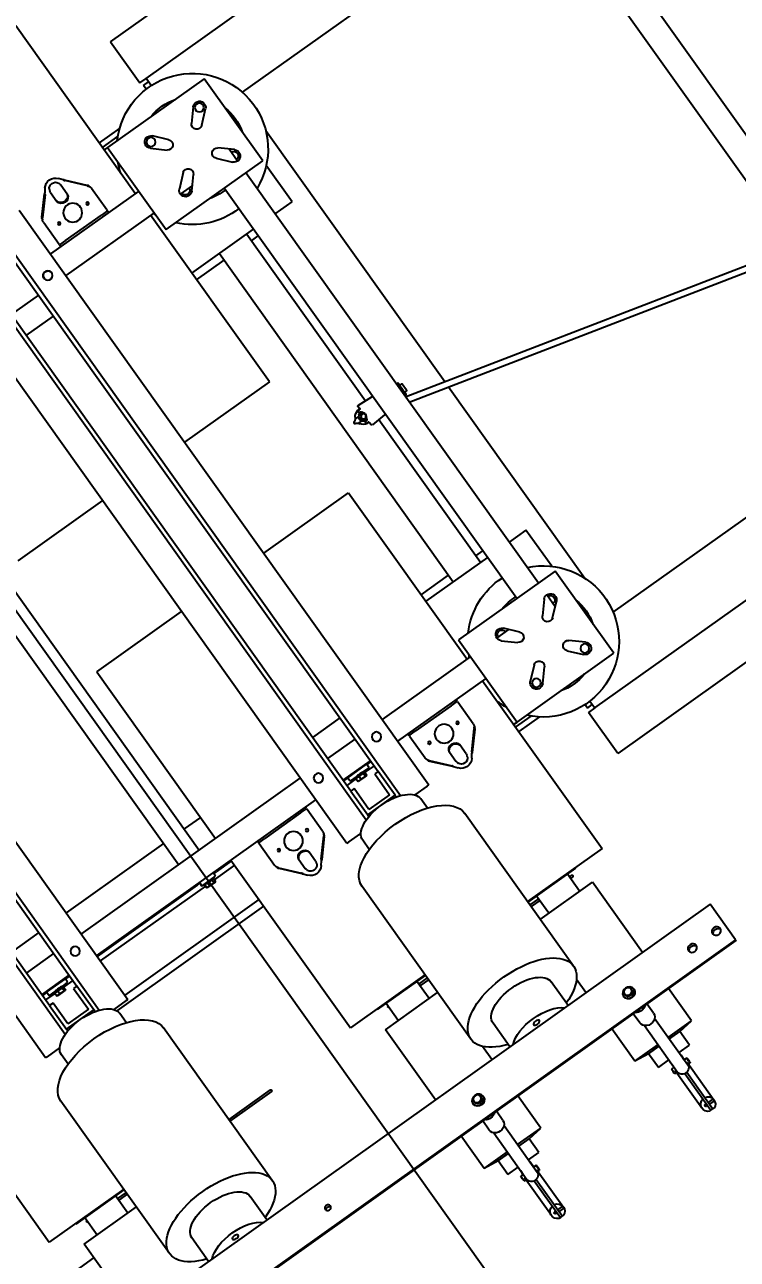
# Model space of a CAD drawing. Header units: feet. Extents: x 2321988 to 2329858, y 6722724 to 6730499.
# Drawn here: x 2326047.2 to 2326050.73, y 6726808.98 to 6726815.1 of the extents above; entities that cross this region are included whole.
import ezdxf

# ---------------------------------------------------------------- set-up
doc = ezdxf.new("R2010")
doc.units = ezdxf.units.FT
doc.header["$MEASUREMENT"] = 0
doc.header["$PDSIZE"] = 5
for name, color, linetype in [('BESS Dimensions', 3, 'Continuous'), ('C-BESS-EQUIPMENT', 255, 'Continuous'), ('Midpoint Site Plan$0$C-SWIR', 8, 'Continuous')]:
    doc.layers.add(name, color=color, linetype=linetype)
doc.styles.add('TG_DIMS', font='arial.ttf')
doc.dimstyles.new('TG-PROPOSED-ANNO', dxfattribs={"dimtxt": 0.1, "dimasz": 0.1, "dimexe": 0.05, "dimexo": 0.05, "dimgap": 0.02, "dimtad": 0, "dimtih": 1, "dimtoh": 1, "dimdsep": 46, "dimtxsty": 'TG_DIMS', "dimcen": 0, "dimclrd": 256, "dimclre": 256, "dimclrt": 256, "dimaunit": 1, "dimadec": 6, "dimazin": 2, "dimtfac": 1, "dimtofl": 0, "dimtmove": 1, "dimatfit": 3, "dimfxl": 1, "dimtolj": 1, "dimtzin": 0, "dimarcsym": 0})

# ---------------------------------------------------------------- blocks, each defined once
blk = doc.blocks.new('Midpoint Site Plan$0$GA 34.5kV 10MVAR Cap Bank top')
at = {"color": 0}
for p, q in [((5.426, 46.5), (5.341, 46.5)), ((5.426, 46.5), (5.574, 46.5)), ((5.426, 43.818), (5.426, 46.5)), ((5.659, 46.5), (5.574, 46.5)), ((5.574, 43.818), (5.574, 46.5)), ((16.426, 46.5), (16.341, 46.5)), ((16.426, 46.5), (16.574, 46.5)), ((16.426, 43.818), (16.426, 46.5)), ((16.659, 46.5), (16.574, 46.5)), ((16.574, 43.818), (16.574, 46.5)), ((5.063, 46.093), (5.063, 43.349)), ((5.426, 46.155), (5.35, 46.155)), ((5.35, 46.03), (5.426, 46.03)), ((5.875, 46.155), (5.574, 46.155)), ((5.574, 46.03), (5.875, 46.03)), ((5.938, 43.349), (5.938, 46.093)), ((16.063, 46.093), (16.063, 43.349)), ((16.426, 46.155), (16.35, 46.155)), ((16.35, 46.03), (16.426, 46.03)), ((16.875, 46.155), (16.574, 46.155)), ((16.574, 46.03), (16.875, 46.03)), ((16.938, 43.349), (16.938, 46.093)), ((4.939, 43.477), (5.063, 43.477)), ((5.063, 43.349), (5.125, 43.349)), ((5.125, 40.096), (5.125, 43.5)), ((5.875, 40.096), (5.875, 43.5)), ((5.875, 43.349), (5.938, 43.349)), ((5.938, 43.477), (6.059, 43.477)), ((6.059, 43.477), (6.061, 43.477)), ((6.061, 43.383), (6.059, 43.383)), ((15.939, 43.477), (16.063, 43.477)), ((16.063, 43.349), (16.125, 43.349)), ((16.125, 40.096), (16.125, 43.5)), ((16.875, 40.096), (16.875, 43.5)), ((16.875, 43.349), (16.938, 43.349)), ((16.938, 43.477), (17.059, 43.477)), ((17.059, 43.477), (17.061, 43.477)), ((17.061, 43.383), (17.059, 43.383)), ((4.936, 43.323), (4.936, 43.133)), ((5.125, 43.133), (4.936, 43.133)), ((5.11, 42.787), (5.11, 42.786)), ((5.12, 43.133), (5.12, 42.865)), ((5.125, 42.849), (5.125, 42.849)), ((6.056, 43.133), (5.875, 43.133)), ((5.875, 42.849), (5.875, 42.849)), ((5.88, 43.133), (5.88, 42.865)), ((5.891, 42.787), (5.891, 42.786)), ((6.056, 43.133), (6.056, 43.323)), ((6.058, 43.133), (6.056, 43.133)), ((6.058, 43.323), (6.058, 43.133)), ((6.062, 43.133), (6.058, 43.133)), ((6.062, 43.133), (6.062, 43.323)), ((6.064, 43.133), (6.062, 43.133)), ((6.064, 43.323), (6.064, 43.133)), ((15.936, 43.323), (15.936, 43.133)), ((16.125, 43.133), (15.936, 43.133)), ((16.11, 42.787), (16.11, 42.786)), ((16.12, 43.133), (16.12, 42.865)), ((16.125, 42.849), (16.125, 42.849)), ((17.056, 43.133), (16.875, 43.133)), ((16.875, 42.849), (16.875, 42.849)), ((16.88, 43.133), (16.88, 42.865)), ((16.891, 42.787), (16.891, 42.786)), ((17.056, 43.133), (17.056, 43.323)), ((17.058, 43.133), (17.056, 43.133)), ((17.058, 43.323), (17.058, 43.133)), ((17.062, 43.133), (17.058, 43.133)), ((17.062, 43.133), (17.062, 43.323)), ((17.064, 43.133), (17.062, 43.133)), ((17.064, 43.323), (17.064, 43.133)), ((4.363, 42.606), (5.125, 42.606)), ((4.363, 42.606), (4.363, 41.606)), ((5.875, 42.606), (6.638, 42.606)), ((6.638, 42.606), (6.638, 41.606)), ((15.363, 42.606), (16.125, 42.606)), ((15.363, 42.606), (15.363, 41.606)), ((16.875, 42.606), (17.638, 42.606)), ((17.638, 42.606), (17.638, 41.606)), ((4.363, 41.606), (3.435, 41.49)), ((3.435, 41.49), (5.125, 41.49)), ((3.435, 41.49), (3.435, 39.135)), ((4.363, 41.606), (5.125, 41.606)), ((5.875, 41.606), (6.638, 41.606)), ((5.875, 41.49), (7.565, 41.49)), ((6.638, 41.606), (7.565, 41.49)), ((7.565, 41.49), (7.565, 39.135)), ((15.363, 41.606), (14.435, 41.49)), ((14.435, 41.49), (16.125, 41.49)), ((14.435, 41.49), (14.435, 39.135)), ((15.363, 41.606), (16.125, 41.606)), ((16.875, 41.606), (17.638, 41.606)), ((16.875, 41.49), (18.565, 41.49)), ((17.638, 41.606), (18.565, 41.49)), ((18.565, 41.49), (18.565, 39.135)), ((5, 39.81), (5, 39.135)), ((6, 39.81), (6, 39.135)), ((16, 39.81), (16, 39.135)), ((17, 39.81), (17, 39.135)), ((23.5, 39.135), (-23.5, 39.135)), ((23.5, 39.079), (-23.5, 39.079)), ((23.5, 39.11), (23.5, 39.135)), ((23.5, 39.11), (23.5, 39.079)), ((23.5, 39.079), (23.5, 36.481)), ((5.125, 37.997), (5.125, 37.95)), ((5.25, 37.95), (5.25, 37.872)), ((5.75, 37.95), (5.75, 37.872)), ((5.875, 37.997), (5.875, 37.95)), ((16.125, 37.997), (16.125, 37.95)), ((16.25, 37.95), (16.25, 37.872)), ((16.75, 37.95), (16.75, 37.872)), ((16.875, 37.997), (16.875, 37.95)), ((23.5, 36.481), (-23.5, 36.481)), ((-18.565, 36.481), (-18.565, 31.352)), ((-13.125, 36.481), (-13.125, 34.762)), ((-8.875, 36.481), (-8.875, 34.762)), ((3.435, 36.481), (3.435, 31.352)), ((7.565, 36.481), (7.565, 35.514)), ((8.875, 36.481), (8.875, 34.762)), ((13.125, 36.481), (13.125, 34.762)), ((14.435, 36.481), (14.435, 35.514)), ((18.565, 36.481), (18.565, 31.352)), ((-14.75, 34.762), (-14.75, 23.612)), ((-7.25, 34.762), (-7.25, 23.612)), ((7.25, 34.762), (7.25, 23.612)), ((14.75, 34.762), (14.75, 23.612)), ((-20.896, 32.36), (-18.565, 32.36)), ((-18.565, 31.352), (-14.75, 31.352)), ((-17.625, 31.352), (-17.625, 30.102)), ((-15.375, 31.352), (-15.375, 30.102)), ((3.435, 31.352), (7.25, 31.352)), ((4.375, 31.352), (4.375, 30.102)), ((6.625, 31.352), (6.625, 30.102)), ((14.75, 31.352), (18.565, 31.352)), ((15.375, 31.352), (15.375, 30.102)), ((17.625, 31.352), (17.625, 30.102)), ((-17.663, 30.355), (-17.663, 30.355)), ((-17.663, 30.355), (-17.663, 30.355)), ((-14.75, 30.419), (-15.375, 30.419)), ((-14.75, 30.291), (-15.375, 30.291)), ((-4.227, 30.419), (-7.25, 30.419)), ((-4.227, 30.291), (-7.25, 30.291)), ((-4.163, 30.355), (-4.163, 30.355)), ((-4.163, 30.355), (-4.163, 30.355)), ((4.337, 30.355), (4.337, 30.355)), ((4.337, 30.355), (4.337, 30.355)), ((7.25, 30.419), (6.625, 30.419)), ((7.25, 30.291), (6.625, 30.291)), ((15.375, 30.419), (14.75, 30.419)), ((15.375, 30.291), (14.75, 30.291)), ((17.773, 30.419), (17.625, 30.419)), ((17.773, 30.291), (17.625, 30.291)), ((17.837, 30.355), (17.837, 30.355)), ((17.837, 30.355), (17.837, 30.355)), ((-14.75, 30.055), (-20.19, 30.055)), ((-20.19, 17.805), (-20.19, 30.055)), ((-18.25, 30.102), (-14.75, 30.102)), ((-18.25, 30.102), (-18.25, 30.055)), ((7.25, 30.055), (1.81, 30.055)), ((1.81, 17.805), (1.81, 30.055)), ((3.75, 30.102), (7.25, 30.102)), ((3.75, 30.102), (3.75, 30.055)), ((14.75, 30.102), (18.25, 30.102)), ((20.19, 30.055), (14.75, 30.055)), ((18.25, 30.102), (18.25, 30.055)), ((20.19, 17.805), (20.19, 30.055)), ((50.23, 25.99), (24.235, 25.99)), ((24.235, 25.99), (24.235, 22.99)), ((24.69, 22.99), (24.235, 22.99)), ((24.69, 22.99), (50.23, 22.99)), ((24.69, 22.486), (24.69, 22.99)), ((-13.125, 22.067), (-13.125, 21.393)), ((-8.875, 22.067), (-8.875, 21.393)), ((8.875, 22.067), (8.875, 21.393)), ((13.125, 22.067), (13.125, 21.393)), ((24.332, 22.74), (24.332, 22.487)), ((24.332, 22.74), (24.69, 22.74)), ((21.697, 21.51), (20.19, 21.51)), ((-14, 20.995), (-14, -21.005)), ((-13.875, 20.995), (-14, 20.995)), ((-13.875, 20.995), (-12.971, 20.995)), ((-8.125, 20.995), (-9.029, 20.995)), ((-8.918, 21.18), (1.81, 21.18)), ((-8.125, 20.995), (-8, 20.995)), ((-8, -21.005), (-8, 20.995)), ((1.81, 20.68), (-8, 20.68)), ((4.784, 20.927), (3.854, 19.884)), ((3.854, 19.824), (4.784, 20.867)), ((4.784, 20.901), (4.784, 20.927)), ((4.784, 20.867), (4.784, 20.901)), ((4.83, 20.957), (5.005, 21.185)), ((5.125, 20.126), (5.125, 20.776)), ((5.875, 20.776), (5.875, 20.126)), ((5.995, 21.185), (6.17, 20.957)), ((6.216, 20.927), (6.216, 20.901)), ((7.146, 19.884), (6.216, 20.927)), ((6.216, 20.901), (6.216, 20.867)), ((6.216, 20.867), (7.146, 19.824)), ((8, 20.995), (8, -21.005)), ((8.125, 20.995), (8, 20.995)), ((8.125, 20.995), (9.029, 20.995)), ((13.875, 20.995), (12.971, 20.995)), ((13.875, 20.995), (14, 20.995)), ((14, -21.005), (14, 20.995)), ((15.784, 20.927), (14.854, 19.884)), ((14.854, 19.824), (15.784, 20.867)), ((15.784, 20.901), (15.784, 20.927)), ((15.784, 20.867), (15.784, 20.901)), ((15.83, 20.957), (16.005, 21.185)), ((16.125, 20.126), (16.125, 20.776)), ((16.875, 20.776), (16.875, 20.126)), ((16.995, 21.185), (17.17, 20.957)), ((17.216, 20.927), (17.216, 20.901)), ((18.146, 19.884), (17.216, 20.927)), ((17.216, 20.901), (17.216, 20.867)), ((17.216, 20.867), (18.146, 19.824)), ((20.19, 21.18), (21.326, 21.18)), ((20.19, 20.99), (20.44, 20.99)), ((20.44, 14.99), (20.44, 20.99)), ((20.44, 20.99), (27.5, 20.99)), ((27.5, 20.99), (27.5, 14.99)), ((-12.25, 20.533), (-12.25, -20.543)), ((-12, 20.455), (-12, 20.328)), ((-12, 20.328), (-10, 20.328)), ((-12, 18.595), (-12, 20.328)), ((-10.25, 20.111), (-11.75, 20.111)), ((-11.75, 20.111), (-11.75, 18.595)), ((-10.25, 18.595), (-10.25, 20.111)), ((-10, 20.455), (-10, 20.328)), ((-10, 20.328), (-10, 18.595)), ((-9.75, -20.543), (-9.75, 20.533)), ((9.75, 20.533), (9.75, -20.543)), ((10, 20.455), (10, 20.328)), ((10, 20.328), (12, 20.328)), ((10, 18.595), (10, 20.328)), ((11.75, 20.111), (10.25, 20.111)), ((10.25, 20.111), (10.25, 18.595)), ((11.75, 18.595), (11.75, 20.111)), ((12, 20.455), (12, 20.328)), ((12, 20.328), (12, 18.595)), ((12.25, -20.543), (12.25, 20.533)), ((23.014, 20.006), (23.673, 19.257)), ((25.327, 19.257), (25.986, 20.006)), ((3.75, 17.985), (3.75, 19.556)), ((3.81, 19.825), (3.81, 19.792)), ((3.81, 19.792), (3.81, 19.765)), ((7.19, 19.792), (7.19, 19.825)), ((7.19, 19.765), (7.19, 19.792)), ((7.25, 19.556), (7.25, 17.985)), ((14.75, 17.985), (14.75, 19.556)), ((14.81, 19.825), (14.81, 19.792)), ((14.81, 19.792), (14.81, 19.765)), ((18.19, 19.792), (18.19, 19.825)), ((18.19, 19.765), (18.19, 19.792)), ((18.25, 19.556), (18.25, 17.985)), ((23.233, 18.817), (22.484, 19.476)), ((26.516, 19.476), (25.767, 18.817)), ((-12, 18.595), (-12, -18.605)), ((-11.75, 18.595), (-12, 18.595)), ((-11.281, 18.389), (-11.294, 18.382)), ((-11.205, 18.389), (-11.281, 18.389)), ((-10.936, 18.389), (-11.205, 18.389)), ((-10.731, 18.389), (-10.936, 18.389)), ((-10.719, 18.389), (-10.731, 18.389)), ((-10.719, 18.389), (-10.706, 18.382)), ((-10, 18.595), (-10.25, 18.595)), ((-10, -18.605), (-10, 18.595)), ((10, 18.595), (10, -18.605)), ((10.25, 18.595), (10, 18.595)), ((10.719, 18.389), (10.706, 18.382)), ((10.795, 18.389), (10.719, 18.389)), ((11.064, 18.389), (10.795, 18.389)), ((11.269, 18.389), (11.064, 18.389)), ((11.281, 18.389), (11.269, 18.389)), ((11.281, 18.389), (11.294, 18.382)), ((12, 18.595), (11.75, 18.595)), ((12, -18.605), (12, 18.595)), ((28.887, 18.99), (50.23, 18.99)), ((-11.407, 18.18), (-12, 18.18)), ((-11.69, 17.855), (-12, 17.855)), ((-12, 17.805), (-10, 17.805)), ((-11.69, 18.1), (-11.69, 18.04)), ((-11.69, 18.1), (-11.407, 18.1)), ((-11.69, 18.04), (-11.69, 17.898)), ((-11.69, 17.898), (-11.69, 17.842)), ((-11.69, 17.842), (-10.31, 17.842)), ((-11.407, 18.18), (-10.593, 18.18)), ((-11.407, 18.1), (-11.407, 18.18)), ((-11.407, 18.1), (-10.593, 18.1)), ((-11.316, 18.18), (-11.316, 18.364)), ((-11.187, 18.1), (-11.187, 18.085)), ((-11.187, 17.842), (-11.187, 17.805)), ((-11.094, 18.18), (-11.094, 18.364)), ((-10.812, 18.1), (-10.812, 18.085)), ((-10.812, 17.842), (-10.812, 17.805)), ((-10.778, 18.18), (-10.778, 18.364)), ((-10.684, 18.18), (-10.684, 18.364)), ((-10.593, 18.1), (-10.593, 18.18)), ((-10, 18.18), (-10.593, 18.18)), ((-10.593, 18.1), (-10.31, 18.1)), ((-10.31, 18.1), (-10.31, 18.04)), ((-10.31, 18.04), (-10.31, 17.898)), ((-10.31, 17.898), (-10.31, 17.842)), ((-10, 17.855), (-10.31, 17.855)), ((-0.324, 18.18), (-8, 18.18)), ((-0.69, 17.855), (-8, 17.855)), ((-8, 17.805), (8, 17.805)), ((-0.69, 17.855), (-0.5, 17.855)), ((-0.5, 17.805), (-0.5, 18.055)), ((-0.5, 18.055), (0.5, 18.055)), ((-0.375, 18.075), (-0.375, 18.091)), ((-0.375, 18.091), (0.375, 18.091)), ((-0.375, 18.075), (-0.375, 18.059)), ((-0.375, 18.075), (-0.375, 18.075)), ((-0.375, 18.075), (-0.374, 18.075)), ((-0.375, 18.071), (-0.375, 18.071)), ((-0.375, 18.055), (-0.375, 18.071)), ((-0.375, 18.059), (-0.36, 18.06)), ((-0.374, 18.075), (-0.359, 18.059)), ((-0.374, 18.075), (-0.359, 18.075)), ((-0.365, 18.059), (-0.359, 18.06)), ((-0.365, 18.06), (-0.365, 18.059)), ((-0.359, 18.075), (-0.359, 18.059)), ((-0.359, 18.075), (-0.352, 18.075)), ((-0.359, 18.059), (-0.324, 18.062)), ((-0.352, 18.075), (-0.318, 18.059)), ((-0.352, 18.075), (-0.318, 18.075)), ((-0.331, 18.061), (-0.331, 18.059)), ((-0.331, 18.059), (-0.32, 18.06)), ((-0.319, 18.283), (-0.324, 18.28)), ((-0.324, 18.101), (-0.324, 18.28)), ((-0.319, 18.101), (-0.319, 18.3)), ((-0.318, 18.075), (-0.318, 18.059)), ((-0.318, 18.075), (-0.307, 18.075)), ((-0.318, 18.059), (-0.269, 18.063)), ((-0.307, 18.075), (-0.256, 18.059)), ((-0.307, 18.075), (-0.256, 18.075)), ((-0.274, 18.325), (-0.297, 18.314)), ((0.274, 18.325), (-0.274, 18.325)), ((-0.274, 18.063), (-0.274, 18.059)), ((-0.274, 18.059), (-0.261, 18.061)), ((-0.256, 18.075), (-0.256, 18.059)), ((-0.256, 18.075), (-0.241, 18.075)), ((-0.256, 18.059), (-0.199, 18.065)), ((-0.241, 18.075), (-0.176, 18.059)), ((-0.241, 18.075), (-0.176, 18.075)), ((-0.198, 18.065), (-0.198, 18.059)), ((-0.198, 18.059), (-0.188, 18.061)), ((-0.176, 18.075), (-0.176, 18.059)), ((-0.176, 18.075), (-0.158, 18.075)), ((-0.176, 18.059), (-0.119, 18.067)), ((-0.158, 18.075), (-0.085, 18.059)), ((-0.158, 18.075), (-0.085, 18.075)), ((-0.106, 18.101), (-0.106, 18.3)), ((-0.085, 18.075), (-0.085, 18.059)), ((-0.085, 18.075), (-0.065, 18.075)), ((-0.085, 18.059), (-0.038, 18.07)), ((-0.065, 18.075), (0.013, 18.059)), ((-0.065, 18.075), (0.013, 18.075)), ((0.013, 18.075), (0.013, 18.059)), ((0.013, 18.075), (0.033, 18.075)), ((0.013, 18.059), (0.024, 18.071)), ((0.024, 18.075), (0.024, 18.071)), ((0.033, 18.075), (0.109, 18.059)), ((0.033, 18.075), (0.109, 18.075)), ((0.128, 18.071), (0.109, 18.075)), ((0.109, 18.075), (0.109, 18.059)), ((0.109, 18.075), (0.128, 18.075)), ((0.128, 18.075), (0.198, 18.059)), ((0.128, 18.075), (0.198, 18.075)), ((0.198, 18.059), (0.128, 18.071)), ((0.198, 18.075), (0.198, 18.059)), ((0.198, 18.075), (0.215, 18.075)), ((0.274, 18.059), (0.198, 18.067)), ((0.199, 18.065), (0.198, 18.065)), ((0.256, 18.059), (0.198, 18.065)), ((0.213, 18.101), (0.213, 18.3)), ((0.215, 18.075), (0.274, 18.059)), ((0.215, 18.075), (0.274, 18.075)), ((0.261, 18.061), (0.256, 18.059)), ((0.274, 18.325), (0.297, 18.314)), ((0.274, 18.075), (0.274, 18.059)), ((0.274, 18.075), (0.287, 18.075)), ((0.331, 18.059), (0.274, 18.064)), ((0.318, 18.059), (0.274, 18.063)), ((0.287, 18.075), (0.331, 18.059)), ((0.287, 18.075), (0.331, 18.075)), ((0.32, 18.06), (0.318, 18.059)), ((0.319, 18.102), (0.319, 18.3)), ((0.319, 18.283), (0.324, 18.28)), ((0.324, 18.101), (0.324, 18.28)), ((1.81, 18.18), (0.324, 18.18)), ((0.331, 18.075), (0.331, 18.059)), ((0.331, 18.075), (0.34, 18.075)), ((0.365, 18.059), (0.331, 18.062)), ((0.359, 18.059), (0.331, 18.061)), ((0.34, 18.075), (0.365, 18.059)), ((0.34, 18.075), (0.365, 18.075)), ((0.359, 18.06), (0.359, 18.059)), ((0.365, 18.075), (0.365, 18.059)), ((0.365, 18.075), (0.369, 18.075)), ((0.375, 18.059), (0.365, 18.06)), ((0.369, 18.075), (0.375, 18.059)), ((0.369, 18.075), (0.375, 18.075)), ((0.375, 18.075), (0.375, 18.091)), ((0.375, 18.075), (0.375, 18.059)), ((0.375, 18.071), (0.375, 18.071)), ((0.375, 18.055), (0.375, 18.071)), ((0.5, 18.055), (0.5, 17.805)), ((0.5, 17.855), (0.69, 17.855)), ((1.81, 17.855), (0.69, 17.855)), ((3.75, 17.985), (3.75, 17.925)), ((3.75, 17.925), (4.19, 17.925)), ((3.75, 17.925), (3.75, 17.805)), ((6.81, 17.925), (4.19, 17.925)), ((6.81, 17.925), (7.25, 17.925)), ((7.25, 17.925), (7.25, 17.985)), ((7.25, 17.925), (7.25, 17.805)), ((10.593, 18.18), (10, 18.18)), ((10.31, 17.855), (10, 17.855)), ((10, 17.805), (12, 17.805)), ((10.31, 18.1), (10.31, 18.04)), ((10.31, 18.1), (10.593, 18.1)), ((10.31, 18.04), (10.31, 17.898)), ((10.31, 17.898), (10.31, 17.842)), ((10.31, 17.842), (11.69, 17.842)), ((10.593, 18.18), (11.407, 18.18)), ((10.593, 18.1), (10.593, 18.18)), ((10.593, 18.1), (11.407, 18.1)), ((10.684, 18.18), (10.684, 18.364)), ((10.813, 18.1), (10.813, 18.085)), ((10.813, 17.842), (10.813, 17.805)), ((10.906, 18.18), (10.906, 18.364)), ((11.188, 18.1), (11.188, 18.085)), ((11.188, 17.842), (11.188, 17.805)), ((11.222, 18.18), (11.222, 18.364)), ((11.316, 18.18), (11.316, 18.364)), ((11.407, 18.1), (11.407, 18.18)), ((12, 18.18), (11.407, 18.18)), ((11.407, 18.1), (11.69, 18.1)), ((11.69, 18.1), (11.69, 18.04)), ((11.69, 18.04), (11.69, 17.898)), ((11.69, 17.898), (11.69, 17.842)), ((12, 17.855), (11.69, 17.855)), ((14, 17.805), (20.44, 17.805)), ((14.75, 17.985), (14.75, 17.925)), ((14.75, 17.925), (15.19, 17.925)), ((14.75, 17.925), (14.75, 17.805)), ((17.81, 17.925), (15.19, 17.925)), ((17.81, 17.925), (18.25, 17.925)), ((18.25, 17.925), (18.25, 17.985)), ((18.25, 17.925), (18.25, 17.805)), ((22.484, 16.504), (23.233, 17.163)), ((25.767, 17.163), (26.516, 16.504)), ((-12, 16.225), (-10, 16.225)), ((-8, 16.225), (8, 16.225)), ((-0.88, -16.225), (-0.88, 16.225)), ((0.62, -16.225), (0.62, 16.225)), ((1.81, 4.055), (1.81, 16.225)), ((10, 16.225), (12, 16.225)), ((14, 16.225), (20.44, 16.225)), ((20.19, 4.055), (20.19, 16.225)), ((22.357, 16.225), (23.235, 16.225)), ((23.673, 16.723), (23.014, 15.974)), ((25.986, 15.974), (25.327, 16.723)), ((26.27, 16.72), (26.27, 15.847)), ((28.69, 2.381), (28.69, 16.349)), ((27.5, 14.99), (20.44, 14.99)), ((24.69, 14.99), (24.69, -14.99)), ((26.27, 14.99), (26.27, -14.99)), ((-10, 14.68), (-12, 14.68)), ((-0.88, 14.68), (-8, 14.68)), ((1.81, 14.68), (0.62, 14.68)), ((12, 14.68), (10, 14.68)), ((27.5, 14.636), (27.5, 11.99)), ((24.69, 11.99), (20.19, 11.99)), ((22.19, -11.99), (22.19, 11.99)), ((24.19, 1.556), (24.19, 11.99)), ((27.5, 11.99), (26.27, 11.99)), ((20.19, 11.51), (22.19, 11.51)), ((24.19, 11.51), (24.69, 11.51)), ((26.27, 1.761), (52.951, 8.599)), ((26.305, 1.383), (53.044, 8.236)), ((50.23, -11.14), (50.23, 7.515)), ((51.81, -11.14), (51.81, 7.919)), ((1.81, 4.055), (8, 4.055)), ((14, 4.055), (20.19, 4.055)), ((23.627, 1.522), (23.627, 1.386)), ((24.631, 1.53), (23.694, 1.585)), ((28.69, -16.349), (28.69, 1.994)), ((23.168, 1.026), (23.159, 1.026)), ((23.184, 1.026), (23.168, 1.026)), ((23.258, 1.026), (23.184, 1.026)), ((23.44, 1.307), (23.44, 1.276)), ((23.44, 1.276), (23.44, 1.245)), ((23.641, 1.087), (23.503, 1.052)), ((23.622, 1.12), (23.712, 0.964)), ((23.712, 0.776), (23.622, 0.62)), ((26.27, 1.374), (26.305, 1.383)), ((26.345, 1.303), (26.27, 1.303)), ((26.345, 1.087), (26.27, 1.087)), ((26.378, 1.245), (26.345, 1.303)), ((26.378, 1.195), (26.378, 1.245)), ((26.378, 0.87), (26.378, 1.195)), ((26.518, 1.12), (26.378, 1.12)), ((26.378, 0.545), (26.378, 0.87)), ((26.549, 1.089), (26.549, 0.651)), ((23.159, 0.714), (23.168, 0.714)), ((23.168, 0.714), (23.184, 0.714)), ((23.184, 0.714), (23.258, 0.714)), ((23.44, 0.495), (23.44, 0.464)), ((23.44, 0.464), (23.44, 0.433)), ((23.596, 0.688), (23.672, 0.708)), ((23.677, 0.409), (23.621, 0.381)), ((23.627, 0.354), (23.627, 0.218)), ((23.694, 0.155), (24.631, 0.21)), ((24.19, -11.99), (24.19, 0.184)), ((26.345, 0.653), (26.27, 0.653)), ((26.345, 0.437), (26.27, 0.437)), ((26.378, 0.495), (26.345, 0.437)), ((26.518, 0.62), (26.378, 0.62)), ((26.378, 0.495), (26.378, 0.545)), ((8, -4.055), (1.81, -4.055)), ((20.19, -4.055), (14, -4.055)), ((20.19, -4.055), (20.19, -16.225)), ((20.19, -11.51), (22.19, -11.51)), ((24.19, -11.51), (24.69, -11.51)), ((20.19, -11.99), (24.69, -11.99)), ((26.27, -11.99), (27.5, -11.99)), ((27.5, -11.99), (27.5, -14.636)), ((10, -14.68), (12, -14.68)), ((20.44, -20.99), (20.44, -14.99)), ((20.44, -14.99), (27.5, -14.99)), ((27.5, -14.99), (27.5, -20.99)), ((23.014, -15.974), (23.673, -16.723)), ((25.327, -16.723), (25.986, -15.974)), ((26.27, -15.847), (26.27, -16.72)), ((12, -16.225), (10, -16.225)), ((20.44, -16.225), (14, -16.225)), ((23.235, -16.225), (22.357, -16.225)), ((23.233, -17.163), (22.484, -16.504)), ((26.516, -16.504), (25.767, -17.163)), ((20.44, -17.805), (14, -17.805)), ((14.75, -17.925), (14.75, -17.805)), ((15.19, -17.925), (14.75, -17.925)), ((14.75, -17.925), (14.75, -17.985)), ((14.75, -19.556), (14.75, -17.985)), ((15.19, -17.925), (17.81, -17.925)), ((18.25, -17.925), (17.81, -17.925)), ((18.25, -17.925), (18.25, -17.805)), ((18.25, -17.985), (18.25, -17.925)), ((18.25, -17.985), (18.25, -19.556)), ((20.19, -17.805), (20.19, -30.055)), ((22.484, -19.476), (23.233, -18.817)), ((25.767, -18.817), (26.516, -19.476)), ((28.883, -19.01), (50.23, -19.01)), ((14.81, -19.765), (14.81, -19.792)), ((14.81, -19.792), (14.81, -19.825)), ((15.784, -20.867), (14.854, -19.824)), ((18.146, -19.824), (17.216, -20.867)), ((18.19, -19.792), (18.19, -19.765)), ((18.19, -19.825), (18.19, -19.792)), ((23.673, -19.257), (23.014, -20.006)), ((25.986, -20.006), (25.327, -19.257)), ((14.854, -19.884), (15.784, -20.927)), ((16.125, -20.776), (16.125, -20.126)), ((16.875, -20.126), (16.875, -20.776)), ((17.216, -20.927), (18.146, -19.884)), ((15.784, -20.901), (15.784, -20.867)), ((15.784, -20.927), (15.784, -20.901)), ((16.005, -21.185), (15.83, -20.957)), ((17.17, -20.957), (16.995, -21.185)), ((17.216, -20.867), (17.216, -20.901)), ((17.216, -20.901), (17.216, -20.927)), ((20.44, -20.99), (20.19, -20.99)), ((21.326, -21.18), (20.19, -21.18)), ((27.5, -20.99), (20.44, -20.99)), ((21.697, -21.51), (20.19, -21.51)), ((24.332, -22.487), (24.332, -22.76)), ((24.332, -22.76), (24.69, -22.76)), ((24.69, -22.486), (24.69, -23.01)), ((24.235, -23.01), (24.69, -23.01)), ((24.235, -26.01), (24.235, -23.01)), ((24.69, -23.01), (50.23, -23.01)), ((24.235, -26.01), (50.23, -26.01))]:
    blk.add_line(p, q, dxfattribs=at)
for centre, radius in [((22.732, 19.758), 0.264), ((26.268, 19.758), 0.264), ((5.5, 19.036), 0.563), ((16.5, 19.036), 0.563), ((4.47, 18.976), 0.0835), ((6.53, 18.976), 0.0835), ((15.47, 18.976), 0.0835), ((17.53, 18.976), 0.0835), ((-8.88, 16.845), 0.281), ((8.88, 16.845), 0.281), ((13.12, 16.845), 0.281), ((23.549, 0.87), 0.188), ((23.549, 0.87), 0.152), ((13.12, -16.855), 0.281), ((15.47, -18.976), 0.0835), ((16.5, -19.036), 0.563), ((17.53, -18.976), 0.0835), ((22.732, -19.758), 0.264), ((26.268, -19.758), 0.264)]:
    blk.add_circle(centre, radius, dxfattribs=at)
for centre, radius, start, end in [((5.5, 46.093), 0.438, 111.27354, 260.26201), ((5.5, 46.093), 0.438, 0, 68.72646), ((16.5, 46.093), 0.438, 111.27354, 260.26201), ((16.5, 46.093), 0.438, 0, 68.72646), ((5.35, 46.093), 0.0625, 90, 270), ((5.5, 46.093), 0.438, 279.73799, 0), ((5.875, 46.093), 0.0625, 270, 90), ((16.35, 46.093), 0.0625, 90, 270), ((16.5, 46.093), 0.438, 279.73799, 0), ((16.875, 46.093), 0.0625, 270, 90), ((5.172, 42.787), 0.0625, 138.76392, 180), ((5.172, 42.786), 0.062, 180, 221.40962), ((5.828, 42.787), 0.0625, 0, 41.23608), ((5.829, 42.786), 0.062, 318.59038, 0), ((16.172, 42.787), 0.0625, 138.76392, 180), ((16.172, 42.786), 0.062, 180, 221.40962), ((16.828, 42.787), 0.0625, 0, 41.23608), ((16.829, 42.786), 0.062, 318.59038, 0), ((-17.598, 30.355), 0.0642, 114.57811, 180), ((-17.598, 30.355), 0.0642, 180, 245.42189), ((-4.227, 30.355), 0.0642, 0, 90), ((-4.227, 30.355), 0.0642, 270, 0), ((4.402, 30.355), 0.0642, 114.57811, 180), ((4.402, 30.355), 0.0642, 180, 245.42189), ((17.773, 30.355), 0.0642, 0, 90), ((17.773, 30.355), 0.0642, 270, 0), ((24.5, 17.99), 4.5, 293.16207, 138.18969), ((5.5, 20.803), 0.625, 37.66103, 142.33897), ((16.5, 20.803), 0.625, 37.66103, 142.33897), ((5.5, 20.793), 0.375, 26.02411, 153.97589), ((16.5, 20.793), 0.375, 26.02411, 153.97589), ((24.5, 17.99), 3.125, 73.7398, 106.2602), ((24.5, 17.99), 4.5, 154.45172, 163.29109), ((22.732, 19.758), 0.375, 41.38797, 228.61203), ((26.268, 19.758), 0.375, 311.38797, 138.61203), ((4.25, 19.556), 0.5, 159.01498, 180), ((6.75, 19.556), 0.5, 0, 20.98502), ((15.25, 19.556), 0.5, 159.01498, 180), ((17.75, 19.556), 0.5, 0, 20.98502), ((23.439, 19.051), 0.312, 228.61203, 41.38797), ((25.561, 19.051), 0.312, 138.61203, 311.38797), ((24.5, 17.99), 3.125, 343.7398, 16.2602), ((0.813, 12.21), 6, 100.87166, 101.42119), ((0.813, 12.19), 6, 101.41909, 101.42119), ((-0.207, 18.055), 0.02, 0, 21.54709), ((0.208, 18.055), 0.02, 162.75316, 180), ((-0.813, 12.21), 6, 78.57881, 79.33537), ((-0.813, 12.19), 6, 78.57881, 78.58091), ((23.439, 16.929), 0.312, 318.61203, 131.38797), ((25.561, 16.929), 0.312, 48.61203, 221.38797), ((24.5, 17.99), 4.5, 203.09284, 205.54828), ((22.732, 16.222), 0.375, 131.38797, 318.61203), ((22.732, 16.222), 0.264, 179.39834, 0.60166), ((26.268, 16.222), 0.375, 221.38797, 48.61203), ((26.268, 16.222), 0.264, 270.48556, 89.51444), ((24.5, 17.99), 4.5, 221.81031, 272.41987), ((24.5, 17.99), 3.125, 253.7398, 273.48573), ((23.69, 1.522), 0.0625, 86.63354, 180), ((24.627, 1.467), 0.0625, 0, 86.63354), ((23.549, 0.87), 0.484, 156.67692, 163.9882), ((23.549, 0.87), 0.484, 196.0118, 203.32317), ((23.549, 0.87), 0.484, 82.10511, 138.19372), ((23.258, 0.995), 0.0313, 336.39609, 90), ((23.258, 0.745), 0.0313, 270, 23.60391), ((23.549, 0.87), 0.281, 78.91739, 131.07185), ((23.471, 1.307), 0.0313, 87.53711, 180), ((23.471, 1.245), 0.0313, 180, 266.83278), ((23.459, 1.026), 0.188, 30, 86.83278), ((23.459, 1.026), 0.313, 73.6067, 87.53711), ((23.565, 1.386), 0.0625, 334.01263, 0), ((26.518, 1.089), 0.0313, 0, 90), ((23.549, 0.87), 0.484, 221.80628, 277.89809), ((23.549, 0.87), 0.281, 228.92815, 281.08261), ((23.471, 0.495), 0.0313, 93.16722, 180), ((23.471, 0.433), 0.0313, 180, 272.46289), ((23.459, 0.714), 0.188, 273.16722, 330), ((23.459, 0.714), 0.313, 272.46289, 286.3933), ((23.565, 0.354), 0.0625, 0, 25.98737), ((23.69, 0.218), 0.0625, 180, 273.36646), ((23.549, 0.87), 0.484, 282.32954, 282.32965), ((24.627, 0.273), 0.0625, 273.36646, 0), ((26.518, 0.651), 0.0313, 270, 0), ((24.5, -17.99), 4.5, 87.58013, 138.18969), ((24.5, -17.99), 4.5, 221.81031, 66.83793), ((24.5, -17.99), 3.125, 86.51427, 106.2602), ((24.5, -17.99), 4.5, 154.45172, 156.90716), ((22.732, -16.222), 0.375, 41.38797, 228.61203), ((22.732, -16.222), 0.264, 359.39834, 180.60166), ((26.268, -16.222), 0.375, 311.38797, 138.61203), ((26.268, -16.222), 0.264, 270.48556, 89.51444), ((13.12, -16.845), 0.281, 181.01955, 358.98045), ((23.439, -16.929), 0.312, 228.61203, 41.38797), ((25.561, -16.929), 0.312, 138.61203, 311.38797), ((24.5, -17.99), 3.125, 343.7398, 16.2602), ((23.439, -19.051), 0.312, 318.61203, 131.38797), ((25.561, -19.051), 0.312, 48.61203, 221.38797), ((15.25, -19.556), 0.5, 180, 200.98502), ((17.75, -19.556), 0.5, 339.01498, 0), ((24.5, -17.99), 4.5, 196.70891, 205.54828), ((22.732, -19.758), 0.375, 131.38797, 318.61203), ((26.268, -19.758), 0.375, 221.38797, 48.61203), ((16.5, -20.803), 0.625, 217.66103, 322.33897), ((16.5, -20.793), 0.375, 206.02411, 333.97589), ((24.5, -17.99), 3.125, 253.7398, 286.2602)]:
    blk.add_arc(centre, radius, start, end, dxfattribs=at)
for centre, major_axis, ratio, start_param, end_param in [((4.939, 43.323), (0, -0.154), 0.017484, 3.141593, 4.712389), ((5.5, 43.5), (0.375, 0), 0.866025, 0, 3.141593), ((6.059, 43.323), (0, 0.154), 0.017484, 0, 1.570796), ((6.059, 43.323), (0, -0.06), 0.017484, 3.141593, 4.712389), ((6.061, 43.323), (0, -0.154), 0.017484, 1.570796, 3.141593), ((6.061, 43.323), (0, 0.06), 0.017484, 4.712389, 6.283185), ((15.939, 43.323), (0, -0.154), 0.017484, 3.141593, 4.712389), ((16.5, 43.5), (0.375, 0), 0.866025, 0, 3.141593), ((17.059, 43.323), (0, 0.154), 0.017484, 0, 1.570796), ((17.059, 43.323), (0, -0.06), 0.017484, 3.141593, 4.712389), ((17.061, 43.323), (0, -0.154), 0.017484, 1.570796, 3.141593), ((17.061, 43.323), (0, 0.06), 0.017484, 4.712389, 6.283185), ((5.5, 39.81), (0.5, 0), 0.866025, 0, 3.141593), ((16.5, 39.81), (0.5, 0), 0.866025, 0, 3.141593), ((5.5, 38.842), (-0.5, 0), 0.866025, 3.88706, 5.537718), ((5.5, 38.841), (0.5, 0), 0.866025, 0.74704, 2.394553), ((16.5, 38.842), (-0.5, 0), 0.866025, 3.88706, 5.537718), ((16.5, 38.841), (0.5, 0), 0.866025, 0.74704, 2.394553), ((5.5, 37.997), (-0.375, 0), 0.866025, 3.141593, 6.283185), ((16.5, 37.997), (-0.375, 0), 0.866025, 3.141593, 6.283185), ((-5.5, 38.122), (0.188, 0), 0.866025, 3.536692, 5.888086), ((5.5, 37.95), (-0.25, 0), 0.866025, 3.141593, 6.283185), ((16.5, 37.95), (-0.25, 0), 0.866025, 3.141593, 6.283185), ((21.13, 38.122), (-0.281, 0), 0.866025, 0.259739, 2.881854), ((22.88, 38.122), (-0.281, 0), 0.866025, 0.259739, 2.881854), ((-11, 34.762), (3.75, 0), 0.5, 2.173251, 7.251527), ((-11, 36.981), (-2.125, 0), 0.5, 0.489957, 2.651635), ((11, 34.762), (3.75, 0), 0.5, 2.173251, 7.251527), ((11, 36.981), (-2.125, 0), 0.5, 0.489957, 2.651635), ((-11, 34.762), (2.125, 0), 0.5, 3.141593, 6.283185), ((11, 34.762), (2.125, 0), 0.5, 3.141593, 6.283185), ((-11, 23.612), (3.75, 0), 0.5, 3.141593, 6.283185), ((11, 23.612), (3.75, 0), 0.5, 3.141593, 6.283185), ((-11, 21.393), (2.125, 0), 0.5, 3.141593, 6.283185), ((11, 21.393), (2.125, 0), 0.5, 3.141593, 6.283185), ((5.5, 20.776), (-0.375, 0), 0.866025, 5.998088, 6.283185), ((5.5, 20.776), (0.375, 0), 0.866025, 0, 0.285097), ((16.5, 20.776), (-0.375, 0), 0.866025, 5.998088, 6.283185), ((16.5, 20.776), (0.375, 0), 0.866025, 0, 0.285097), ((4.25, 19.619), (-0.5, 0), 0.866025, 5.625876, 5.786803), ((5.5, 20.186), (-0.375, 0), 0.866025, 0, 3.141593), ((5.5, 20.126), (0.375, 0), 0.866025, 3.141593, 6.283185), ((6.75, 19.619), (-0.5, 0), 0.866025, 3.637975, 3.798902), ((15.25, 19.619), (-0.5, 0), 0.866025, 5.625876, 5.786803), ((16.5, 20.186), (-0.375, 0), 0.866025, 0, 3.141593), ((16.5, 20.126), (0.375, 0), 0.866025, 3.141593, 6.283185), ((17.75, 19.619), (-0.5, 0), 0.866025, 3.637975, 3.798902), ((4.25, 19.559), (0.5, 0), 0.866025, 2.484284, 2.64521), ((6.75, 19.559), (0.5, 0), 0.866025, 0.496383, 0.657309), ((15.25, 19.559), (0.5, 0), 0.866025, 2.484284, 2.64521), ((17.75, 19.559), (0.5, 0), 0.866025, 0.496383, 0.657309), ((23.274, 1.033), (-0.156, -0.253), 0.556338, 4.399604, 4.415663), ((23.274, 0.707), (0.156, -0.253), 0.556338, 5.009115, 5.025174), ((15.25, -19.559), (-0.5, 0), 0.866025, 0.496383, 0.657309), ((15.25, -19.619), (0.5, 0), 0.866025, 3.637975, 3.798902), ((16.5, -20.126), (-0.375, 0), 0.866025, 3.141593, 6.283185), ((17.75, -19.559), (-0.5, 0), 0.866025, 2.484284, 2.64521), ((17.75, -19.619), (0.5, 0), 0.866025, 5.625876, 5.786803), ((16.5, -20.186), (0.375, 0), 0.866025, 0, 3.141593), ((16.5, -20.776), (-0.375, 0), 0.866025, 0, 0.285097), ((16.5, -20.776), (0.375, 0), 0.866025, 5.998088, 6.283185)]:
    blk.add_ellipse(centre, major_axis=major_axis, ratio=ratio, start_param=start_param, end_param=end_param, dxfattribs=at)
for centre, major_axis, ratio in [((5.5, 37.95), (-0.375, 0), 0.866025), ((16.5, 37.95), (-0.375, 0), 0.866025), ((21.13, 37.997), (-0.281, 0), 0.866025), ((22.88, 37.997), (-0.281, 0), 0.866025), ((-5.5, 37.997), (-0.188, 0), 0.866025), ((5.5, 37.872), (-0.25, 0), 0.866025), ((16.5, 37.872), (-0.25, 0), 0.866025), ((-11, 36.231), (-0.209, 0), 0.5), ((11, 36.231), (-0.209, 0), 0.5)]:
    blk.add_ellipse(centre, major_axis=major_axis, ratio=ratio, dxfattribs=at)
for points, weights in [([(5.12, 42.865), (5.123, 42.864), (5.125, 42.864)], [1, 1.00091548012, 1.00178679703]), ([(5.125, 42.849), (5.123, 42.85), (5.12, 42.865)], [1.00305066679, 1.03636273015, 1]), ([(5.875, 42.849), (5.877, 42.849), (5.88, 42.865)], [1.00155746119, 1.03715944995, 1]), ([(16.12, 42.865), (16.123, 42.864), (16.125, 42.864)], [1, 1.00091548012, 1.00178679703]), ([(16.125, 42.849), (16.123, 42.85), (16.12, 42.865)], [1.00305066679, 1.03636273015, 1]), ([(16.875, 42.849), (16.877, 42.849), (16.88, 42.865)], [1.00155746119, 1.03715944995, 1]), ([(-11.205, 18.389), (-11.257, 18.389), (-11.316, 18.364)], [1, 1.0379548493, 1]), ([(-11.316, 18.364), (-11.304, 18.376), (-11.294, 18.382)], [1, 1.01739400218, 1.01884530837]), ([(-11.094, 18.364), (-11.153, 18.389), (-11.205, 18.389)], [1, 1.0379548493, 1]), ([(-10.936, 18.389), (-11.009, 18.389), (-11.094, 18.364)], [1, 1.0379548493, 1]), ([(-10.778, 18.364), (-10.862, 18.389), (-10.936, 18.389)], [1, 1.0379548493, 1]), ([(-10.731, 18.389), (-10.753, 18.389), (-10.778, 18.364)], [1, 1.0379548493, 1]), ([(-10.684, 18.364), (-10.709, 18.389), (-10.731, 18.389)], [1, 1.0379548493, 1]), ([(10.795, 18.389), (10.743, 18.389), (10.684, 18.364)], [1, 1.0379548493, 1]), ([(10.684, 18.364), (10.696, 18.376), (10.706, 18.382)], [1, 1.01739400218, 1.01884530837]), ([(10.906, 18.364), (10.847, 18.389), (10.795, 18.389)], [1, 1.0379548493, 1]), ([(11.064, 18.389), (10.991, 18.389), (10.906, 18.364)], [1, 1.0379548493, 1]), ([(11.222, 18.364), (11.138, 18.389), (11.064, 18.389)], [1, 1.0379548493, 1]), ([(11.269, 18.389), (11.247, 18.389), (11.222, 18.364)], [1, 1.0379548493, 1]), ([(11.316, 18.364), (11.291, 18.389), (11.269, 18.389)], [1, 1.0379548493, 1]), ([(-0.319, 18.283), (-0.321, 18.281), (-0.324, 18.28)], [1.00958296734, 1.00494986146, 1]), ([(-0.324, 18.28), (-0.324, 18.28), (-0.324, 18.28)], [1, 1.00029143449, 1.00058177093]), ([(-0.106, 18.3), (-0.212, 18.341), (-0.319, 18.3)], [1, 1.15470053838, 1]), ([(-0.319, 18.3), (-0.307, 18.309), (-0.297, 18.314)], [1, 1.02897078233, 1.04709084317]), ([(0.213, 18.3), (0.053, 18.341), (-0.106, 18.3)], [1, 1.15470053838, 1]), ([(0.319, 18.3), (0.266, 18.341), (0.213, 18.3)], [1, 1.15470053838, 1]), ([(0.324, 18.28), (0.321, 18.281), (0.319, 18.283)], [1, 1.00498272363, 1.00964447184]), ([(26.378, 1.195), (26.378, 1.245), (26.345, 1.303)], [1, 1.0379548493, 1]), ([(26.345, 1.087), (26.378, 1.145), (26.378, 1.195)], [1, 1.0379548493, 1]), ([(26.378, 0.87), (26.378, 0.97), (26.345, 1.087)], [1, 1.0379548493, 1]), ([(26.345, 0.653), (26.378, 0.77), (26.378, 0.87)], [1, 1.0379548493, 1]), ([(26.378, 0.545), (26.378, 0.595), (26.345, 0.653)], [1, 1.0379548493, 1]), ([(26.345, 0.437), (26.378, 0.495), (26.378, 0.545)], [1, 1.0379548493, 1])]:
    blk.add_rational_spline(points, weights, degree=2, dxfattribs=at)
for points, knots in [([(4.784, 20.927), (4.792, 20.932), (4.799, 20.937), (4.815, 20.947), (4.822, 20.952), (4.83, 20.957)], [0, 0, 0, 0, 0.0704092, 0.0704092, 0.1408185, 0.1408185, 0.1408185, 0.1408185]), ([(4.83, 20.957), (4.822, 20.942), (4.815, 20.926), (4.799, 20.896), (4.792, 20.881), (4.784, 20.867)], [0, 0, 0, 0, 0.1331494, 0.1331494, 0.2662988, 0.2662988, 0.2662988, 0.2662988]), ([(5.14, 20.867), (5.143, 20.881), (5.146, 20.896), (5.154, 20.926), (5.158, 20.942), (5.163, 20.957)], [0, 0, 0, 0, 0.1235139, 0.1235139, 0.2473959, 0.2473959, 0.2473959, 0.2473959]), ([(5.837, 20.957), (5.842, 20.942), (5.846, 20.926), (5.854, 20.896), (5.857, 20.881), (5.86, 20.867)], [0, 0, 0, 0, 0.1244655, 0.1244655, 0.2485612, 0.2485612, 0.2485612, 0.2485612]), ([(6.216, 20.867), (6.208, 20.881), (6.201, 20.896), (6.185, 20.926), (6.178, 20.942), (6.17, 20.957)], [0, 0, 0, 0, 0.1331494, 0.1331494, 0.2662988, 0.2662988, 0.2662988, 0.2662988]), ([(6.17, 20.957), (6.178, 20.952), (6.185, 20.947), (6.201, 20.937), (6.208, 20.932), (6.216, 20.927)], [0, 0, 0, 0, 0.0704092, 0.0704092, 0.1408185, 0.1408185, 0.1408185, 0.1408185]), ([(15.784, 20.927), (15.792, 20.932), (15.799, 20.937), (15.815, 20.947), (15.822, 20.952), (15.83, 20.957)], [0, 0, 0, 0, 0.0704092, 0.0704092, 0.1408185, 0.1408185, 0.1408185, 0.1408185]), ([(15.83, 20.957), (15.822, 20.942), (15.815, 20.926), (15.799, 20.896), (15.792, 20.881), (15.784, 20.867)], [0, 0, 0, 0, 0.1331494, 0.1331494, 0.2662988, 0.2662988, 0.2662988, 0.2662988]), ([(16.14, 20.867), (16.143, 20.881), (16.146, 20.896), (16.154, 20.926), (16.158, 20.942), (16.163, 20.957)], [0, 0, 0, 0, 0.1235139, 0.1235139, 0.2473959, 0.2473959, 0.2473959, 0.2473959]), ([(16.837, 20.957), (16.842, 20.942), (16.846, 20.926), (16.854, 20.896), (16.857, 20.881), (16.86, 20.867)], [0, 0, 0, 0, 0.1244655, 0.1244655, 0.2485612, 0.2485612, 0.2485612, 0.2485612]), ([(17.216, 20.867), (17.208, 20.881), (17.201, 20.896), (17.185, 20.926), (17.178, 20.942), (17.17, 20.957)], [0, 0, 0, 0, 0.1331494, 0.1331494, 0.2662988, 0.2662988, 0.2662988, 0.2662988]), ([(17.17, 20.957), (17.178, 20.952), (17.185, 20.947), (17.201, 20.937), (17.208, 20.932), (17.216, 20.927)], [0, 0, 0, 0, 0.0704092, 0.0704092, 0.1408185, 0.1408185, 0.1408185, 0.1408185]), ([(3.783, 19.735), (3.787, 19.751), (3.791, 19.767), (3.8, 19.797), (3.805, 19.812), (3.81, 19.825)], [0, 0, 0, 0, 0.1248201, 0.1248201, 0.250094, 0.250094, 0.250094, 0.250094]), ([(3.81, 19.765), (3.804, 19.76), (3.799, 19.755), (3.791, 19.746), (3.787, 19.741), (3.783, 19.735)], [0, 0, 0, 0, 0.0672131, 0.0672131, 0.1471399, 0.1471399, 0.1471399, 0.1471399]), ([(7.19, 19.825), (7.195, 19.812), (7.2, 19.797), (7.209, 19.767), (7.213, 19.751), (7.217, 19.735)], [0, 0, 0, 0, 0.1255988, 0.1255988, 0.2507427, 0.2507427, 0.2507427, 0.2507427]), ([(7.217, 19.735), (7.213, 19.741), (7.209, 19.746), (7.201, 19.755), (7.196, 19.76), (7.19, 19.765)], [0, 0, 0, 0, 0.05158379, 0.05158379, 0.09496228, 0.09496228, 0.09496228, 0.09496228]), ([(14.783, 19.735), (14.787, 19.751), (14.791, 19.767), (14.8, 19.797), (14.805, 19.812), (14.81, 19.825)], [0, 0, 0, 0, 0.1248201, 0.1248201, 0.250094, 0.250094, 0.250094, 0.250094]), ([(14.81, 19.765), (14.804, 19.76), (14.799, 19.755), (14.791, 19.746), (14.787, 19.741), (14.783, 19.735)], [0, 0, 0, 0, 0.0672131, 0.0672131, 0.1471399, 0.1471399, 0.1471399, 0.1471399]), ([(18.19, 19.825), (18.195, 19.812), (18.2, 19.797), (18.209, 19.767), (18.213, 19.751), (18.217, 19.735)], [0, 0, 0, 0, 0.1255988, 0.1255988, 0.2507427, 0.2507427, 0.2507427, 0.2507427]), ([(18.217, 19.735), (18.213, 19.741), (18.209, 19.746), (18.201, 19.755), (18.196, 19.76), (18.19, 19.765)], [0, 0, 0, 0, 0.05158379, 0.05158379, 0.09496228, 0.09496228, 0.09496228, 0.09496228]), ([(-11, 18.073), (-11.035, 18.073), (-11.073, 18.075), (-11.142, 18.08), (-11.174, 18.083), (-11.224, 18.09), (-11.245, 18.094), (-11.274, 18.099), (-11.281, 18.1), (-11.281, 18.1)], [0, 0, 0, 0, 0.269548, 0.269548, 0.539096, 0.539096, 0.808633, 0.808633, 1.078169, 1.078169, 1.078169, 1.078169]), ([(-10.719, 18.1), (-10.719, 18.1), (-10.726, 18.099), (-10.755, 18.094), (-10.776, 18.09), (-10.826, 18.083), (-10.858, 18.08), (-10.927, 18.075), (-10.965, 18.073), (-11, 18.073)], [3.234507, 3.234507, 3.234507, 3.234507, 3.504043, 3.504043, 3.77358, 3.77358, 4.043128, 4.043128, 4.312676, 4.312676, 4.312676, 4.312676]), ([(-0.106, 18.101), (-0.141, 18.106), (-0.177, 18.109), (-0.212, 18.109), (-0.247, 18.109), (-0.283, 18.106), (-0.319, 18.101)], [-0.4103581, -0.4103581, -0.4103581, -0.4103581, 0, 0, 0, 0.4103581, 0.4103581, 0.4103581, 0.4103581]), ([(0.213, 18.101), (0.159, 18.106), (0.106, 18.109), (0.053, 18.109), (0.001, 18.109), (-0.052, 18.106), (-0.106, 18.101)], [-0.4103581, -0.4103581, -0.4103581, -0.4103581, 0, 0, 0, 0.4103581, 0.4103581, 0.4103581, 0.4103581]), ([(0.297, 18.106), (0.287, 18.108), (0.276, 18.109), (0.266, 18.109), (0.248, 18.109), (0.23, 18.106), (0.213, 18.101)], [-0.2455364, -0.2455364, -0.2455364, -0.2455364, 0, 0, 0, 0.4103581, 0.4103581, 0.4103581, 0.4103581]), ([(11, 18.073), (10.965, 18.073), (10.927, 18.075), (10.858, 18.08), (10.826, 18.083), (10.776, 18.09), (10.755, 18.094), (10.726, 18.099), (10.719, 18.1), (10.719, 18.1)], [0, 0, 0, 0, 0.269548, 0.269548, 0.539096, 0.539096, 0.808633, 0.808633, 1.078169, 1.078169, 1.078169, 1.078169]), ([(11.281, 18.1), (11.281, 18.1), (11.274, 18.099), (11.245, 18.094), (11.224, 18.09), (11.174, 18.083), (11.142, 18.08), (11.073, 18.075), (11.035, 18.073), (11, 18.073)], [3.234507, 3.234507, 3.234507, 3.234507, 3.504043, 3.504043, 3.77358, 3.77358, 4.043128, 4.043128, 4.312676, 4.312676, 4.312676, 4.312676]), ([(22.911, 0.809), (22.904, 0.811), (22.898, 0.813), (22.886, 0.82), (22.881, 0.825), (22.872, 0.835), (22.869, 0.841), (22.864, 0.854), (22.862, 0.86), (22.862, 0.874), (22.862, 0.881), (22.866, 0.894), (22.869, 0.9), (22.877, 0.911), (22.882, 0.916), (22.893, 0.924), (22.899, 0.927), (22.907, 0.93), (22.909, 0.931), (22.911, 0.931)], [0, 0, 0, 0, 0.051406, 0.051406, 0.1030154, 0.1030154, 0.1546174, 0.1546174, 0.2062197, 0.2062197, 0.257822, 0.257822, 0.3094235, 0.3094235, 0.3610258, 0.3610258, 0.412628, 0.412628, 0.4266743, 0.4266743, 0.4266743, 0.4266743]), ([(22.973, 0.954), (23.009, 0.973), (23.042, 0.999), (23.091, 1.051), (23.11, 1.077), (23.125, 1.104)], [0, 0, 0, 0, 0.3088695, 0.3088695, 0.5477014, 0.5477014, 0.5477014, 0.5477014]), ([(23.125, 0.636), (23.106, 0.671), (23.08, 0.704), (23.027, 0.753), (23.001, 0.771), (22.973, 0.786)], [0, 0, 0, 0, 0.3088573, 0.3088573, 0.5477014, 0.5477014, 0.5477014, 0.5477014]), ([(23.286, 0.982), (23.275, 0.956), (23.267, 0.927), (23.261, 0.869), (23.263, 0.839), (23.273, 0.792), (23.279, 0.774), (23.286, 0.758)], [0, 0, 0, 0, 0.2195804, 0.2195804, 0.4447363, 0.4447363, 0.5855327, 0.5855327, 0.5855327, 0.5855327]), ([(23.288, 0.974), (23.289, 0.976), (23.29, 0.98), (23.293, 0.987), (23.298, 0.996), (23.301, 1.003), (23.304, 1.007)], [0, 0, 0, 0, 0.0186427, 0.0372855, 0.074571, 0.1304992, 0.1304992, 0.1304992, 0.1304992]), ([(23.304, 0.733), (23.301, 0.737), (23.298, 0.744), (23.293, 0.753), (23.29, 0.76), (23.289, 0.764), (23.288, 0.766)], [0, 0, 0, 0, 0.0559282, 0.0932137, 0.1118565, 0.1304992, 0.1304992, 0.1304992, 0.1304992]), ([(23.304, 1.007), (23.31, 1.018), (23.326, 1.043), (23.349, 1.069), (23.365, 1.082)], [0, 0, 0, 0, 0.1275658, 0.2976534, 0.2976534, 0.2976534, 0.2976534]), ([(23.621, 1.359), (23.618, 1.352), (23.609, 1.34), (23.592, 1.329), (23.579, 1.325), (23.569, 1.323), (23.561, 1.323), (23.554, 1.324), (23.55, 1.325), (23.547, 1.326), (23.547, 1.326), (23.547, 1.326)], [0, 0, 0, 0, 0.1127046, 0.2254092, 0.3381138, 0.3944661, 0.4508184, 0.5071707, 0.563523, 0.563523, 0.5644446, 0.5644446, 0.5644446, 0.5644446]), ([(23.365, 0.658), (23.349, 0.671), (23.326, 0.697), (23.31, 0.722), (23.304, 0.733)], [0, 0, 0, 0, 0.1700827, 0.2976448, 0.2976448, 0.2976448, 0.2976448]), ([(23.55, 0.415), (23.549, 0.414), (23.548, 0.414), (23.548, 0.414), (23.547, 0.414), (23.547, 0.414)], [-0.00645918, -0.00645918, -0.00645918, -0.00645918, 0, 0, 0.000921585, 0.000921585, 0.000921585, 0.000921585]), ([(23.55, 0.415), (23.55, 0.415), (23.549, 0.414), (23.548, 0.414), (23.548, 0.414), (23.548, 0.414), (23.547, 0.414), (23.547, 0.414)], [0, 0, 0, 0, 0.003771699, 0.003771699, 0.007109475, 0.007109475, 0.008527009, 0.008527009, 0.008527009, 0.008527009]), ([(23.579, 0.415), (23.583, 0.414), (23.589, 0.412), (23.596, 0.408), (23.597, 0.407)], [0.2435497, 0.2435497, 0.2435497, 0.2435497, 0.3381138, 0.3716684, 0.3716684, 0.3716684, 0.3716684]), ([(23.609, 0.398), (23.607, 0.4), (23.605, 0.402), (23.601, 0.405), (23.599, 0.406), (23.597, 0.407)], [0, 0, 0, 0, 0.03093198, 0.03093198, 0.0542231, 0.0542231, 0.0542231, 0.0542231]), ([(14.81, -19.825), (14.805, -19.812), (14.8, -19.797), (14.791, -19.767), (14.787, -19.751), (14.783, -19.735)], [0, 0, 0, 0, 0.1255988, 0.1255988, 0.2507427, 0.2507427, 0.2507427, 0.2507427]), ([(14.783, -19.735), (14.787, -19.741), (14.791, -19.746), (14.799, -19.755), (14.804, -19.76), (14.81, -19.765)], [0, 0, 0, 0, 0.05158379, 0.05158379, 0.09496228, 0.09496228, 0.09496228, 0.09496228]), ([(18.217, -19.735), (18.213, -19.751), (18.209, -19.767), (18.2, -19.797), (18.195, -19.812), (18.19, -19.825)], [0, 0, 0, 0, 0.1248201, 0.1248201, 0.250094, 0.250094, 0.250094, 0.250094]), ([(18.19, -19.765), (18.196, -19.76), (18.201, -19.755), (18.209, -19.746), (18.213, -19.741), (18.217, -19.735)], [0, 0, 0, 0, 0.0672131, 0.0672131, 0.1471399, 0.1471399, 0.1471399, 0.1471399]), ([(15.784, -20.867), (15.792, -20.881), (15.799, -20.896), (15.815, -20.926), (15.822, -20.942), (15.83, -20.957)], [0, 0, 0, 0, 0.1331494, 0.1331494, 0.2662988, 0.2662988, 0.2662988, 0.2662988]), ([(15.83, -20.957), (15.822, -20.952), (15.815, -20.947), (15.799, -20.937), (15.792, -20.932), (15.784, -20.927)], [0, 0, 0, 0, 0.0704092, 0.0704092, 0.1408185, 0.1408185, 0.1408185, 0.1408185]), ([(16.163, -20.957), (16.158, -20.942), (16.154, -20.926), (16.146, -20.896), (16.143, -20.881), (16.14, -20.867)], [0, 0, 0, 0, 0.1244655, 0.1244655, 0.2485612, 0.2485612, 0.2485612, 0.2485612]), ([(16.86, -20.867), (16.857, -20.881), (16.854, -20.896), (16.846, -20.926), (16.842, -20.942), (16.837, -20.957)], [0, 0, 0, 0, 0.1235139, 0.1235139, 0.2473959, 0.2473959, 0.2473959, 0.2473959]), ([(17.17, -20.957), (17.178, -20.942), (17.185, -20.926), (17.201, -20.896), (17.208, -20.881), (17.216, -20.867)], [0, 0, 0, 0, 0.1331494, 0.1331494, 0.2662988, 0.2662988, 0.2662988, 0.2662988]), ([(17.216, -20.927), (17.208, -20.932), (17.201, -20.937), (17.185, -20.947), (17.178, -20.952), (17.17, -20.957)], [0, 0, 0, 0, 0.0704092, 0.0704092, 0.1408185, 0.1408185, 0.1408185, 0.1408185])]:
    blk.add_open_spline(points, degree=3, knots=knots, dxfattribs=at)
for points in [[(22.911, 0.931), (22.932, 0.936), (22.954, 0.944), (22.973, 0.954)], [(22.973, 0.786), (22.954, 0.796), (22.932, 0.804), (22.911, 0.809)], [(23.185, 1.189), (23.15, 1.149), (23.122, 1.102), (23.105, 1.062)], [(23.288, 0.766), (23.262, 0.832), (23.262, 0.908), (23.288, 0.974)], [(23.105, 0.678), (23.122, 0.638), (23.15, 0.591), (23.185, 0.551)], [(23.549, 0.414), (23.553, 0.415), (23.557, 0.416), (23.562, 0.416)], [(23.555, 0.416), (23.554, 0.416), (23.552, 0.415), (23.55, 0.415)], [(23.579, 0.415), (23.573, 0.416), (23.568, 0.417), (23.562, 0.416)], [(23.609, 0.398), (23.612, 0.395), (23.615, 0.392), (23.617, 0.388)], [(23.621, 0.381), (23.62, 0.384), (23.619, 0.386), (23.617, 0.388)], [(23.623, 0.378), (23.624, 0.374), (23.627, 0.366), (23.627, 0.358), (23.627, 0.354)]]:
    blk.add_open_spline(points, degree=3, dxfattribs=at)
blk = doc.blocks.new('*D110')
at = {"layer": 'BESS Dimensions', "lineweight": -2, "transparency": 16777216}
for p, q in [((2325959.3419, 6726878.5788), (2325907.9067, 6726841.9324)), ((2325917.7814, 6726836.6894), (2325957.7158, 6726780.6393)), ((2326007.7221, 6726710.4528), (2325967.7877, 6726766.5029)), ((2326060.8878, 6726736.0536), (2326009.4525, 6726699.4072))]:
    blk.add_line(p, q, dxfattribs=at)
at = {"layer": 'BESS Dimensions', "transparency": 16777216}
for points in [[(2325919.1388, 6726837.6565), (2325916.424, 6726835.7223), (2325911.9788, 6726844.8337)], [(2326009.0794, 6726711.4199), (2326006.3647, 6726709.4857), (2326013.5247, 6726702.3085)]]:
    blk.add_solid(points, dxfattribs=at)
at = {"layer": 'Defpoints', "color": 0, "transparency": 16777216}
for p in [(2325963.414, 6726881.4801), (2326064.9599, 6726738.9549), (2326013.5247, 6726702.3085)]:
    blk.add_point(p, dxfattribs=at)
at = {"layer": 'BESS Dimensions', "transparency": 16777216, "insert": (2325962.7517, 6726773.5711), "char_height": 10, "attachment_point": 5, "style": 'TG_DIMS'}
blk.add_mtext("\\A1;175'", dxfattribs=at)

msp = doc.modelspace()

# ---------------------------------------------------------------- linework, layer by layer
at = {"layer": 'Midpoint Site Plan$0$C-SWIR'}
msp.add_line((2326007.2015, 6726868.2737), (2326056.7188, 6726798.7735), dxfattribs=at)

# ---------------------------------------------------------------- block references
at = {"layer": 'C-BESS-EQUIPMENT', "xscale": -0.08333333333333331, "yscale": 0.08333333333333331, "zscale": 0.08333333333333331, "rotation": 215.4689808292026}
msp.add_blockref('Midpoint Site Plan$0$GA 34.5kV 10MVAR Cap Bank top', (2326047.2395, 6726812.0781), dxfattribs=at)

# ---------------------------------------------------------------- dimensions: what is measured, and where the dimension line sits
at = {"layer": 'BESS Dimensions'}
dim = msp.add_aligned_dim(p1=(2325963.414, 6726881.4801), p2=(2326064.9599, 6726738.9549), distance=-63.1549, dimstyle='TG-PROPOSED-ANNO', override={"dimscale": 50, "dimpost": "'"}, dxfattribs=at)
dim.commit()
dim.dimension.update_dxf_attribs({"geometry": '*D110', "text_midpoint": (2325962.7517, 6726773.5711)})

doc.saveas('drawing.dxf')
